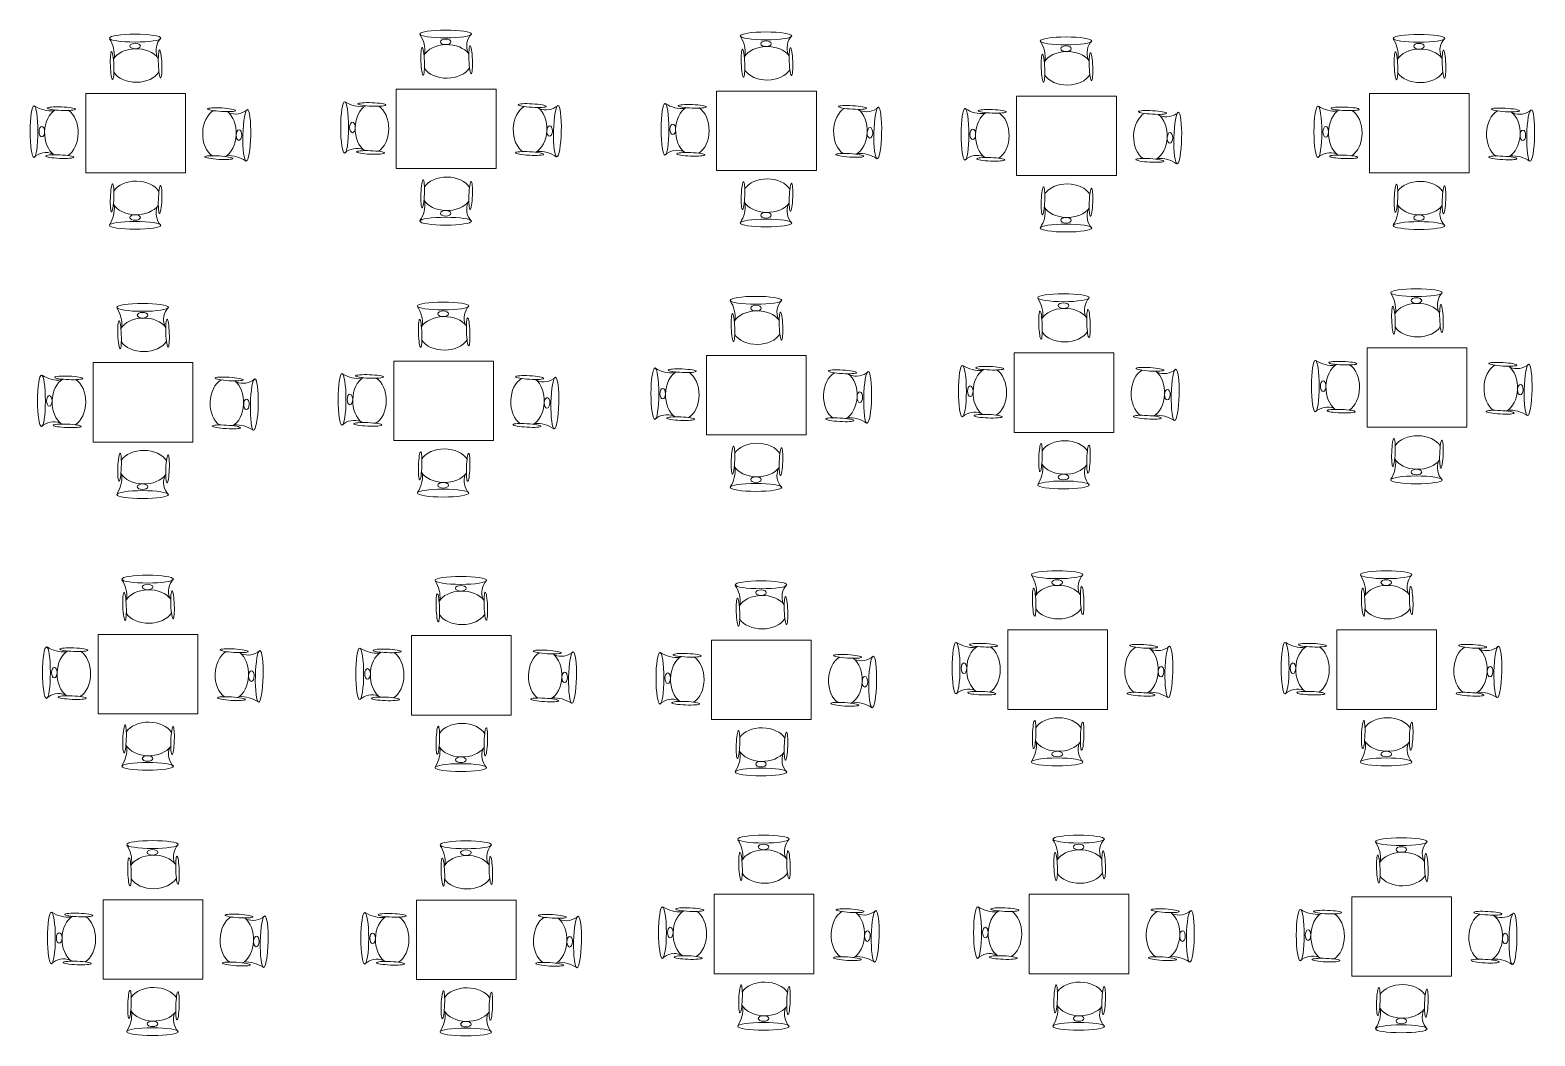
# Model space of a CAD drawing. Header units: inches. Extents: x 1919 to 4210, y 828 to 3049.
# Drawn here: x 2227.76 to 2243.3, y 1035.86 to 1046.25 of the extents above; entities that cross this region are included whole.
import ezdxf

# ---------------------------------------------------------------- set-up
doc = ezdxf.new("R2010")
doc.units = ezdxf.units.IN
doc.header["$MEASUREMENT"] = 0
doc.layers.add('finiture', color=7, linetype='Continuous', lineweight=20)

msp = doc.modelspace()

# ---------------------------------------------------------------- linework, layer by layer
at = {"layer": 'finiture'}
for p, q in [((2231.5392, 1045.63667), (2232.56907, 1045.63667)), ((2231.5392, 1044.81635), (2231.5392, 1045.63667)), ((2232.56907, 1045.63667), (2232.56907, 1044.81635)), ((2234.84815, 1045.6174), (2235.87803, 1045.6174)), ((2234.84815, 1044.79708), (2234.84815, 1045.6174)), ((2235.87803, 1045.6174), (2235.87803, 1044.79708)), ((2228.33102, 1045.5938), (2229.36089, 1045.5938)), ((2228.33102, 1044.77348), (2228.33102, 1045.5938)), ((2229.36089, 1045.5938), (2229.36089, 1044.77348)), ((2237.9468, 1045.56537), (2238.97668, 1045.56537)), ((2237.9468, 1044.74506), (2237.9468, 1045.56537)), ((2238.97668, 1045.56537), (2238.97668, 1044.74506)), ((2241.59229, 1045.59139), (2242.62216, 1045.59139)), ((2241.59229, 1044.77107), (2241.59229, 1045.59139)), ((2242.62216, 1045.59139), (2242.62216, 1044.77107)), ((2229.36089, 1044.77348), (2228.33102, 1044.77348)), ((2232.56907, 1044.81635), (2231.5392, 1044.81635)), ((2235.87803, 1044.79708), (2234.84815, 1044.79708)), ((2238.97668, 1044.74506), (2237.9468, 1044.74506)), ((2242.62216, 1044.77107), (2241.59229, 1044.77107)), ((2241.56624, 1042.96415), (2242.59612, 1042.96415)), ((2241.56624, 1042.14383), (2241.56624, 1042.96415)), ((2242.59612, 1042.96415), (2242.59612, 1042.14383)), ((2228.40835, 1042.81236), (2229.43823, 1042.81236)), ((2228.40835, 1041.99204), (2228.40835, 1042.81236)), ((2229.43823, 1042.81236), (2229.43823, 1041.99204)), ((2231.51315, 1042.82735), (2232.54303, 1042.82735)), ((2231.51315, 1042.00703), (2231.51315, 1042.82735)), ((2232.54303, 1042.82735), (2232.54303, 1042.00703)), ((2234.744, 1042.88612), (2235.77388, 1042.88612)), ((2234.744, 1042.0658), (2234.744, 1042.88612)), ((2235.77388, 1042.88612), (2235.77388, 1042.0658)), ((2237.92076, 1042.91212), (2238.95064, 1042.91212)), ((2237.92076, 1042.09181), (2237.92076, 1042.91212)), ((2238.95064, 1042.91212), (2238.95064, 1042.09181)), ((2235.77388, 1042.0658), (2234.744, 1042.0658)), ((2238.95064, 1042.09181), (2237.92076, 1042.09181)), ((2242.59612, 1042.14383), (2241.56624, 1042.14383)), ((2229.43823, 1041.99204), (2228.40835, 1041.99204)), ((2232.54303, 1042.00703), (2231.51315, 1042.00703)), ((2237.85524, 1040.05078), (2238.88512, 1040.05078)), ((2237.85524, 1039.23047), (2237.85524, 1040.05078)), ((2238.88512, 1040.05078), (2238.88512, 1039.23047)), ((2241.25377, 1040.05078), (2242.28365, 1040.05078)), ((2241.25377, 1039.23047), (2241.25377, 1040.05078)), ((2242.28365, 1040.05078), (2242.28365, 1039.23047)), ((2228.45991, 1040.00517), (2229.48979, 1040.00517)), ((2228.45991, 1039.18485), (2228.45991, 1040.00517)), ((2229.48979, 1040.00517), (2229.48979, 1039.18485)), ((2231.69543, 1039.99201), (2232.72531, 1039.99201)), ((2231.69543, 1039.1717), (2231.69543, 1039.99201)), ((2232.72531, 1039.99201), (2232.72531, 1039.1717)), ((2234.79607, 1039.94673), (2235.82594, 1039.94673)), ((2234.79607, 1039.12641), (2234.79607, 1039.94673)), ((2235.82594, 1039.94673), (2235.82594, 1039.12641)), ((2238.88512, 1039.23047), (2237.85524, 1039.23047)), ((2242.28365, 1039.23047), (2241.25377, 1039.23047)), ((2229.48979, 1039.18485), (2228.45991, 1039.18485)), ((2232.72531, 1039.1717), (2231.69543, 1039.1717)), ((2235.82594, 1039.12641), (2234.79607, 1039.12641)), ((2228.51068, 1037.26409), (2229.54055, 1037.26409)), ((2228.51068, 1036.44377), (2228.51068, 1037.26409)), ((2229.54055, 1037.26409), (2229.54055, 1036.44377)), ((2231.7475, 1037.26073), (2232.77737, 1037.26073)), ((2231.7475, 1036.44042), (2231.7475, 1037.26073)), ((2232.77737, 1037.26073), (2232.77737, 1036.44042)), ((2234.82211, 1037.31949), (2235.85199, 1037.31949)), ((2234.82211, 1036.49918), (2234.82211, 1037.31949)), ((2235.85199, 1037.31949), (2235.85199, 1036.49918)), ((2238.077, 1037.31949), (2239.10687, 1037.31949)), ((2238.077, 1036.49918), (2238.077, 1037.31949)), ((2239.10687, 1037.31949), (2239.10687, 1036.49918)), ((2241.41001, 1037.29349), (2242.43988, 1037.29349)), ((2241.41001, 1036.47317), (2241.41001, 1037.29349)), ((2242.43988, 1037.29349), (2242.43988, 1036.47317)), ((2229.54055, 1036.44377), (2228.51068, 1036.44377)), ((2232.77737, 1036.44042), (2231.7475, 1036.44042)), ((2235.85199, 1036.49918), (2234.82211, 1036.49918)), ((2239.10687, 1036.49918), (2238.077, 1036.49918)), ((2242.43988, 1036.47317), (2241.41001, 1036.47317))]:
    msp.add_line(p, q, dxfattribs=at)
for centre, radius, start, end in [((2228.31534, 1045.98703), 0.31156, 354.791423, 33.302368), ((2229.24718, 1046.03755), 0.18936, 137.947159, 200.558798), ((2231.52352, 1046.02991), 0.31156, 354.791423, 33.302368), ((2232.45535, 1046.08043), 0.18936, 137.947159, 200.558798), ((2234.83248, 1046.01063), 0.31156, 354.791423, 33.302368), ((2235.76431, 1046.06116), 0.18936, 137.947159, 200.558798), ((2237.93113, 1045.95861), 0.31156, 354.791423, 33.302368), ((2238.86296, 1046.00913), 0.18936, 137.947159, 200.558798), ((2241.57661, 1045.98462), 0.31156, 354.791423, 33.302368), ((2242.50844, 1046.03514), 0.18936, 137.947159, 200.558798), ((2227.97383, 1045.72434), 0.31156, 236.697632, 275.208577), ((2231.18201, 1045.76722), 0.31156, 236.697632, 275.208577), ((2233.08593, 1045.61227), 0.18936, 248.155517, 310.767156), ((2234.49096, 1045.74795), 0.31156, 236.697632, 275.208577), ((2236.39489, 1045.593), 0.18936, 248.155517, 310.767156), ((2241.2351, 1045.72193), 0.31156, 236.697632, 275.208577), ((2229.87776, 1045.56939), 0.18936, 248.155517, 310.767156), ((2237.58961, 1045.69592), 0.31156, 236.697632, 275.208577), ((2239.49354, 1045.54097), 0.18936, 248.155517, 310.767156), ((2243.13902, 1045.56698), 0.18936, 248.155517, 310.767156), ((2227.9233, 1044.79251), 0.18936, 69.441202, 132.052841), ((2231.13148, 1044.83538), 0.18936, 69.441202, 132.052841), ((2233.01451, 1044.6818), 0.31156, 55.411948, 93.922892), ((2234.44044, 1044.81611), 0.18936, 69.441202, 132.052841), ((2229.80634, 1044.63893), 0.31156, 55.411948, 93.922892), ((2236.32347, 1044.66253), 0.31156, 55.411948, 93.922892), ((2237.53909, 1044.76409), 0.18936, 69.441202, 132.052841), ((2239.42212, 1044.6105), 0.31156, 55.411948, 93.922892), ((2241.18457, 1044.7901), 0.18936, 69.441202, 132.052841), ((2243.06761, 1044.63652), 0.31156, 55.411948, 93.922892), ((2228.31534, 1044.40731), 0.31156, 326.697632, 5.208577), ((2229.24718, 1044.35678), 0.18936, 159.441202, 222.052841), ((2231.52352, 1044.45018), 0.31156, 326.697632, 5.208577), ((2232.45535, 1044.39966), 0.18936, 159.441202, 222.052841), ((2234.83248, 1044.43091), 0.31156, 326.697632, 5.208577), ((2235.76431, 1044.38039), 0.18936, 159.441202, 222.052841), ((2237.93113, 1044.37888), 0.31156, 326.697632, 5.208577), ((2238.86296, 1044.32836), 0.18936, 159.441202, 222.052841), ((2241.57661, 1044.4049), 0.31156, 326.697632, 5.208577), ((2242.50844, 1044.35437), 0.18936, 159.441202, 222.052841), ((2234.72833, 1043.27935), 0.31156, 354.791423, 33.302368), ((2235.66016, 1043.32988), 0.18936, 137.947159, 200.558798), ((2237.90508, 1043.30536), 0.31156, 354.791423, 33.302368), ((2238.83692, 1043.35588), 0.18936, 137.947159, 200.558798), ((2241.55057, 1043.35738), 0.31156, 354.791423, 33.302368), ((2242.4824, 1043.40791), 0.18936, 137.947159, 200.558798), ((2228.39268, 1043.20559), 0.31156, 354.791423, 33.302368), ((2229.32451, 1043.25612), 0.18936, 137.947159, 200.558798), ((2231.49748, 1043.22058), 0.31156, 354.791423, 33.302368), ((2232.42931, 1043.27111), 0.18936, 137.947159, 200.558798), ((2241.20905, 1043.0947), 0.31156, 236.697632, 275.208577), ((2228.05116, 1042.94291), 0.31156, 236.697632, 275.208577), ((2231.15596, 1042.9579), 0.31156, 236.697632, 275.208577), ((2233.05989, 1042.80295), 0.18936, 248.155517, 310.767156), ((2234.38681, 1043.01667), 0.31156, 236.697632, 275.208577), ((2236.29074, 1042.86172), 0.18936, 248.155517, 310.767156), ((2237.56357, 1043.04267), 0.31156, 236.697632, 275.208577), ((2239.4675, 1042.88772), 0.18936, 248.155517, 310.767156), ((2243.11298, 1042.93975), 0.18936, 248.155517, 310.767156), ((2229.95509, 1042.78796), 0.18936, 248.155517, 310.767156), ((2241.15853, 1042.16286), 0.18936, 69.441202, 132.052841), ((2228.00064, 1042.01107), 0.18936, 69.441202, 132.052841), ((2231.10544, 1042.02606), 0.18936, 69.441202, 132.052841), ((2232.98847, 1041.87248), 0.31156, 55.411948, 93.922892), ((2234.33629, 1042.08483), 0.18936, 69.441202, 132.052841), ((2236.21932, 1041.93125), 0.31156, 55.411948, 93.922892), ((2237.51305, 1042.11084), 0.18936, 69.441202, 132.052841), ((2239.39608, 1041.95726), 0.31156, 55.411948, 93.922892), ((2243.04156, 1042.00928), 0.31156, 55.411948, 93.922892), ((2229.88367, 1041.85749), 0.31156, 55.411948, 93.922892), ((2234.72833, 1041.69963), 0.31156, 326.697632, 5.208577), ((2237.90508, 1041.72563), 0.31156, 326.697632, 5.208577), ((2238.83692, 1041.67511), 0.18936, 159.441202, 222.052841), ((2241.55057, 1041.77766), 0.31156, 326.697632, 5.208577), ((2242.4824, 1041.72714), 0.18936, 159.441202, 222.052841), ((2228.39268, 1041.62587), 0.31156, 326.697632, 5.208577), ((2229.32451, 1041.57535), 0.18936, 159.441202, 222.052841), ((2231.49748, 1041.64086), 0.31156, 326.697632, 5.208577), ((2232.42931, 1041.59034), 0.18936, 159.441202, 222.052841), ((2235.66016, 1041.6491), 0.18936, 159.441202, 222.052841), ((2228.44423, 1040.3984), 0.31156, 354.791423, 33.302368), ((2229.37607, 1040.44893), 0.18936, 137.947159, 200.558798), ((2231.67975, 1040.38525), 0.31156, 354.791423, 33.302368), ((2232.61159, 1040.43577), 0.18936, 137.947159, 200.558798), ((2234.78039, 1040.33996), 0.31156, 354.791423, 33.302368), ((2235.71223, 1040.39049), 0.18936, 137.947159, 200.558798), ((2237.83956, 1040.44402), 0.31156, 354.791423, 33.302368), ((2238.7714, 1040.49454), 0.18936, 137.947159, 200.558798), ((2241.23809, 1040.44402), 0.31156, 354.791423, 33.302368), ((2242.16993, 1040.49454), 0.18936, 137.947159, 200.558798), ((2228.10272, 1040.13572), 0.31156, 236.697632, 275.208577), ((2231.33824, 1040.12256), 0.31156, 236.697632, 275.208577), ((2237.49805, 1040.18133), 0.31156, 236.697632, 275.208577), ((2239.40198, 1040.02638), 0.18936, 248.155517, 310.767156), ((2240.89658, 1040.18133), 0.31156, 236.697632, 275.208577), ((2242.80051, 1040.02638), 0.18936, 248.155517, 310.767156), ((2230.00665, 1039.98077), 0.18936, 248.155517, 310.767156), ((2233.24217, 1039.96761), 0.18936, 248.155517, 310.767156), ((2234.43888, 1040.07728), 0.31156, 236.697632, 275.208577), ((2236.34281, 1039.92233), 0.18936, 248.155517, 310.767156), ((2228.0522, 1039.20388), 0.18936, 69.441202, 132.052841), ((2237.44753, 1039.2495), 0.18936, 69.441202, 132.052841), ((2239.33056, 1039.09591), 0.31156, 55.411948, 93.922892), ((2240.84606, 1039.2495), 0.18936, 69.441202, 132.052841), ((2242.72909, 1039.09591), 0.31156, 55.411948, 93.922892), ((2229.93523, 1039.0503), 0.31156, 55.411948, 93.922892), ((2231.28772, 1039.19073), 0.18936, 69.441202, 132.052841), ((2233.17075, 1039.03715), 0.31156, 55.411948, 93.922892), ((2234.38835, 1039.14544), 0.18936, 69.441202, 132.052841), ((2236.27139, 1038.99186), 0.31156, 55.411948, 93.922892), ((2228.44423, 1038.81868), 0.31156, 326.697632, 5.208577), ((2229.37607, 1038.76816), 0.18936, 159.441202, 222.052841), ((2231.67975, 1038.80552), 0.31156, 326.697632, 5.208577), ((2232.61159, 1038.755), 0.18936, 159.441202, 222.052841), ((2234.78039, 1038.76024), 0.31156, 326.697632, 5.208577), ((2235.71223, 1038.70972), 0.18936, 159.441202, 222.052841), ((2237.83956, 1038.86429), 0.31156, 326.697632, 5.208577), ((2238.7714, 1038.81377), 0.18936, 159.441202, 222.052841), ((2241.23809, 1038.86429), 0.31156, 326.697632, 5.208577), ((2242.16993, 1038.81377), 0.18936, 159.441202, 222.052841), ((2229.42683, 1037.70785), 0.18936, 137.947159, 200.558798), ((2232.66365, 1037.70449), 0.18936, 137.947159, 200.558798), ((2234.80643, 1037.71273), 0.31156, 354.791423, 33.302368), ((2235.73827, 1037.76325), 0.18936, 137.947159, 200.558798), ((2238.06132, 1037.71273), 0.31156, 354.791423, 33.302368), ((2238.99315, 1037.76325), 0.18936, 137.947159, 200.558798), ((2241.39433, 1037.68672), 0.31156, 354.791423, 33.302368), ((2242.32617, 1037.73725), 0.18936, 137.947159, 200.558798), ((2228.495, 1037.65732), 0.31156, 354.791423, 33.302368), ((2231.73182, 1037.65397), 0.31156, 354.791423, 33.302368), ((2228.15349, 1037.39464), 0.31156, 236.697632, 275.208577), ((2230.05742, 1037.23969), 0.18936, 248.155517, 310.767156), ((2231.39031, 1037.39128), 0.31156, 236.697632, 275.208577), ((2233.29423, 1037.23633), 0.18936, 248.155517, 310.767156), ((2234.46492, 1037.45004), 0.31156, 236.697632, 275.208577), ((2236.36885, 1037.29509), 0.18936, 248.155517, 310.767156), ((2237.71981, 1037.45004), 0.31156, 236.697632, 275.208577), ((2239.62373, 1037.29509), 0.18936, 248.155517, 310.767156), ((2241.05282, 1037.42404), 0.31156, 236.697632, 275.208577), ((2242.95675, 1037.26909), 0.18936, 248.155517, 310.767156), ((2228.10296, 1036.4628), 0.18936, 69.441202, 132.052841), ((2229.986, 1036.30922), 0.31156, 55.411948, 93.922892), ((2231.33978, 1036.45945), 0.18936, 69.441202, 132.052841), ((2233.22282, 1036.30586), 0.31156, 55.411948, 93.922892), ((2234.4144, 1036.51821), 0.18936, 69.441202, 132.052841), ((2236.29743, 1036.36463), 0.31156, 55.411948, 93.922892), ((2237.66928, 1036.51821), 0.18936, 69.441202, 132.052841), ((2239.55231, 1036.36463), 0.31156, 55.411948, 93.922892), ((2241.00229, 1036.4922), 0.18936, 69.441202, 132.052841), ((2242.88533, 1036.33862), 0.31156, 55.411948, 93.922892), ((2234.80643, 1036.133), 0.31156, 326.697632, 5.208577), ((2235.73827, 1036.08248), 0.18936, 159.441202, 222.052841), ((2238.06132, 1036.133), 0.31156, 326.697632, 5.208577), ((2238.99315, 1036.08248), 0.18936, 159.441202, 222.052841), ((2241.39433, 1036.107), 0.31156, 326.697632, 5.208577), ((2242.32617, 1036.05647), 0.18936, 159.441202, 222.052841), ((2228.495, 1036.0776), 0.31156, 326.697632, 5.208577), ((2229.42683, 1036.02708), 0.18936, 159.441202, 222.052841), ((2231.73182, 1036.07424), 0.31156, 326.697632, 5.208577), ((2232.66365, 1036.02372), 0.18936, 159.441202, 222.052841)]:
    msp.add_arc(centre, radius, start, end, dxfattribs=at)
at = {"layer": 'finiture', "extrusion": (0, 0, -1)}
for centre, major_axis, ratio in [((2232.0494, 1046.20675), (0.26608, 0), 0.15194336), ((2235.35836, 1046.18748), (0.26608, 0), 0.15194336), ((2228.84122, 1046.16387), (0.26608, 0), 0.15194336), ((2228.84122, 1046.08302), (0.05446, 0), 0.53027723), ((2231.81181, 1045.92423), (-0.00553, 0.14436), 0.12428214), ((2232.0494, 1046.12589), (0.05446, 0), 0.53027723), ((2232.3075, 1045.94055), (-0.00553, 0.14436), 0.12428214), ((2235.35836, 1046.10662), (0.05446, 0), 0.53027723), ((2238.45701, 1046.13545), (0.26608, 0), 0.15194336), ((2238.45701, 1046.05459), (0.05446, 0), 0.53027723), ((2242.10249, 1046.16146), (0.26608, 0), 0.15194336), ((2242.10249, 1046.08061), (0.05446, 0), 0.53027723), ((2228.60364, 1045.88135), (-0.00553, 0.14436), 0.12428214), ((2229.09932, 1045.89767), (-0.00553, 0.14436), 0.12428214), ((2235.12077, 1045.90496), (-0.00553, 0.14436), 0.12428214), ((2235.61646, 1045.92127), (-0.00553, 0.14436), 0.12428214), ((2238.21942, 1045.85293), (-0.00553, 0.14436), 0.12428214), ((2238.71511, 1045.86925), (-0.00553, 0.14436), 0.12428214), ((2241.8649, 1045.87894), (-0.00553, 0.14436), 0.12428214), ((2242.36059, 1045.89526), (-0.00553, 0.14436), 0.12428214), ((2232.02336, 1043.39743), (0.26608, 0), 0.15194336), ((2235.25421, 1043.45619), (0.26608, 0), 0.15194336), ((2238.43096, 1043.4822), (0.26608, 0), 0.15194336), ((2238.43096, 1043.40134), (0.05446, 0), 0.53027723), ((2242.07645, 1043.53423), (0.26608, 0), 0.15194336), ((2242.07645, 1043.45337), (0.05446, 0), 0.53027723), ((2228.91856, 1043.38244), (0.26608, 0), 0.15194336), ((2228.91856, 1043.30158), (0.05446, 0), 0.53027723), ((2232.02336, 1043.31657), (0.05446, 0), 0.53027723), ((2232.28146, 1043.13122), (-0.00553, 0.14436), 0.12428214), ((2235.01662, 1043.17367), (-0.00553, 0.14436), 0.12428214), ((2235.25421, 1043.37534), (0.05446, 0), 0.53027723), ((2235.51231, 1043.18999), (-0.00553, 0.14436), 0.12428214), ((2238.19338, 1043.19968), (-0.00553, 0.14436), 0.12428214), ((2238.68907, 1043.216), (-0.00553, 0.14436), 0.12428214), ((2241.83886, 1043.25171), (-0.00553, 0.14436), 0.12428214), ((2242.33455, 1043.26802), (-0.00553, 0.14436), 0.12428214), ((2228.68097, 1043.09992), (-0.00553, 0.14436), 0.12428214), ((2229.17666, 1043.11623), (-0.00553, 0.14436), 0.12428214), ((2231.78577, 1043.11491), (-0.00553, 0.14436), 0.12428214), ((2238.36544, 1040.62086), (0.26608, 0), 0.15194336), ((2241.76398, 1040.62086), (0.26608, 0), 0.15194336), ((2228.97012, 1040.57525), (0.26608, 0), 0.15194336), ((2228.97012, 1040.49439), (0.05446, 0), 0.53027723), ((2232.20564, 1040.56209), (0.26608, 0), 0.15194336), ((2232.20564, 1040.48123), (0.05446, 0), 0.53027723), ((2235.30627, 1040.51681), (0.26608, 0), 0.15194336), ((2238.12786, 1040.33834), (-0.00553, 0.14436), 0.12428214), ((2238.36544, 1040.54), (0.05446, 0), 0.53027723), ((2238.62355, 1040.35466), (-0.00553, 0.14436), 0.12428214), ((2241.52639, 1040.33834), (-0.00553, 0.14436), 0.12428214), ((2241.76398, 1040.54), (0.05446, 0), 0.53027723), ((2242.02208, 1040.35466), (-0.00553, 0.14436), 0.12428214), ((2228.73253, 1040.29273), (-0.00553, 0.14436), 0.12428214), ((2229.22822, 1040.30904), (-0.00553, 0.14436), 0.12428214), ((2231.96805, 1040.27957), (-0.00553, 0.14436), 0.12428214), ((2232.46374, 1040.29589), (-0.00553, 0.14436), 0.12428214), ((2235.06869, 1040.23429), (-0.00553, 0.14436), 0.12428214), ((2235.30627, 1040.43595), (0.05446, 0), 0.53027723), ((2235.56438, 1040.2506), (-0.00553, 0.14436), 0.12428214), ((2229.02088, 1037.83417), (0.26608, 0), 0.15194336), ((2232.2577, 1037.83081), (0.26608, 0), 0.15194336), ((2235.33232, 1037.88957), (0.26608, 0), 0.15194336), ((2235.33232, 1037.80871), (0.05446, 0), 0.53027723), ((2238.5872, 1037.88957), (0.26608, 0), 0.15194336), ((2238.5872, 1037.80871), (0.05446, 0), 0.53027723), ((2241.92021, 1037.86356), (0.26608, 0), 0.15194336), ((2228.7833, 1037.55165), (-0.00553, 0.14436), 0.12428214), ((2229.02088, 1037.75331), (0.05446, 0), 0.53027723), ((2229.27898, 1037.56796), (-0.00553, 0.14436), 0.12428214), ((2232.02011, 1037.54829), (-0.00553, 0.14436), 0.12428214), ((2232.2577, 1037.74995), (0.05446, 0), 0.53027723), ((2232.5158, 1037.56461), (-0.00553, 0.14436), 0.12428214), ((2235.09473, 1037.60705), (-0.00553, 0.14436), 0.12428214), ((2235.59042, 1037.62337), (-0.00553, 0.14436), 0.12428214), ((2238.34961, 1037.60705), (-0.00553, 0.14436), 0.12428214), ((2238.8453, 1037.62337), (-0.00553, 0.14436), 0.12428214), ((2241.68263, 1037.58104), (-0.00553, 0.14436), 0.12428214), ((2241.92021, 1037.78271), (0.05446, 0), 0.53027723), ((2242.17831, 1037.59736), (-0.00553, 0.14436), 0.12428214)]:
    msp.add_ellipse(centre, major_axis=major_axis, ratio=ratio, dxfattribs=at)
for centre, start_param, end_param in [((2232.06094, 1045.92375), 3.51891537, 5.82415069), ((2235.3699, 1045.90448), 3.51891537, 5.82415069), ((2228.85276, 1045.88087), 3.51891537, 5.82415069), ((2238.46855, 1045.85245), 3.51891537, 5.82415069), ((2242.11403, 1045.87846), 3.51891537, 5.82415069), ((2228.85276, 1045.88087), 6.67515541, 9.00939519), ((2232.06094, 1045.92375), 6.67515541, 9.00939519), ((2235.3699, 1045.90448), 6.67515541, 9.00939519), ((2238.46855, 1045.85245), 6.67515541, 9.00939519), ((2242.11403, 1045.87846), 6.67515541, 9.00939519), ((2242.08799, 1043.25123), 3.51891537, 5.82415069), ((2228.9301, 1043.09943), 3.51891537, 5.82415069), ((2232.0349, 1043.11443), 3.51891537, 5.82415069), ((2235.26575, 1043.17319), 3.51891537, 5.82415069), ((2238.44251, 1043.1992), 3.51891537, 5.82415069), ((2238.44251, 1043.1992), 6.67515541, 9.00939519), ((2242.08799, 1043.25123), 6.67515541, 9.00939519), ((2228.9301, 1043.09943), 6.67515541, 9.00939519), ((2232.0349, 1043.11443), 6.67515541, 9.00939519), ((2235.26575, 1043.17319), 6.67515541, 9.00939519), ((2238.37699, 1040.33786), 3.51891537, 5.82415069), ((2241.77552, 1040.33786), 3.51891537, 5.82415069), ((2228.98166, 1040.29225), 3.51891537, 5.82415069), ((2232.21718, 1040.27909), 3.51891537, 5.82415069), ((2235.31782, 1040.23381), 3.51891537, 5.82415069), ((2228.98166, 1040.29225), 6.67515541, 9.00939519), ((2232.21718, 1040.27909), 6.67515541, 9.00939519), ((2235.31782, 1040.23381), 6.67515541, 9.00939519), ((2238.37699, 1040.33786), 6.67515541, 9.00939519), ((2241.77552, 1040.33786), 6.67515541, 9.00939519), ((2229.03242, 1037.55116), 3.51891537, 5.82415069), ((2232.26924, 1037.54781), 3.51891537, 5.82415069), ((2235.34386, 1037.60657), 3.51891537, 5.82415069), ((2238.59874, 1037.60657), 3.51891537, 5.82415069), ((2241.93175, 1037.58056), 3.51891537, 5.82415069), ((2235.34386, 1037.60657), 6.67515541, 9.00939519), ((2238.59874, 1037.60657), 6.67515541, 9.00939519), ((2229.03242, 1037.55116), 6.67515541, 9.00939519), ((2232.26924, 1037.54781), 6.67515541, 9.00939519), ((2241.93175, 1037.58056), 6.67515541, 9.00939519)]:
    msp.add_ellipse(centre, major_axis=(0.25427, 0), ratio=0.68141106, start_param=start_param, end_param=end_param, dxfattribs=at)
at = {"layer": 'finiture'}
for centre, major_axis, ratio in [((2227.79699, 1045.19846), (0, -0.26608), 0.15194336), ((2228.07951, 1045.43605), (-0.14436, 0.00553), 0.12428214), ((2229.73459, 1045.42472), (0.1442, -0.00877), 0.12428214), ((2231.00516, 1045.24134), (0, -0.26608), 0.15194336), ((2231.28768, 1045.47892), (-0.14436, 0.00553), 0.12428214), ((2232.94277, 1045.46759), (0.1442, -0.00877), 0.12428214), ((2233.20311, 1045.20358), (0.00597, 0.26601), 0.15194336), ((2234.31412, 1045.22207), (0, -0.26608), 0.15194336), ((2234.59664, 1045.45965), (-0.14436, 0.00553), 0.12428214), ((2236.25173, 1045.44832), (0.1442, -0.00877), 0.12428214), ((2236.51207, 1045.18431), (0.00597, 0.26601), 0.15194336), ((2241.05825, 1045.19605), (0, -0.26608), 0.15194336), ((2241.34077, 1045.43364), (-0.14436, 0.00553), 0.12428214), ((2229.99493, 1045.16071), (0.00597, 0.26601), 0.15194336), ((2231.08602, 1045.24134), (0, -0.05446), 0.53027723), ((2237.41277, 1045.17004), (0, -0.26608), 0.15194336), ((2237.69529, 1045.40763), (-0.14436, 0.00553), 0.12428214), ((2239.35038, 1045.3963), (0.1442, -0.00877), 0.12428214), ((2239.61072, 1045.13229), (0.00597, 0.26601), 0.15194336), ((2242.99586, 1045.42231), (0.1442, -0.00877), 0.12428214), ((2243.2562, 1045.1583), (0.00597, 0.26601), 0.15194336), ((2227.87784, 1045.19846), (0, -0.05446), 0.53027723), ((2229.9141, 1045.16252), (0.00122, 0.05444), 0.53027723), ((2233.12228, 1045.2054), (0.00122, 0.05444), 0.53027723), ((2234.39498, 1045.22207), (0, -0.05446), 0.53027723), ((2236.43123, 1045.18613), (0.00122, 0.05444), 0.53027723), ((2237.49363, 1045.17004), (0, -0.05446), 0.53027723), ((2239.52988, 1045.1341), (0.00122, 0.05444), 0.53027723), ((2241.13911, 1045.19605), (0, -0.05446), 0.53027723), ((2243.17537, 1045.16011), (0.00122, 0.05444), 0.53027723), ((2231.27137, 1044.98324), (-0.14436, 0.00553), 0.12428214), ((2232.91533, 1044.9724), (0.1442, -0.00877), 0.12428214), ((2234.58032, 1044.96396), (-0.14436, 0.00553), 0.12428214), ((2228.06319, 1044.94036), (-0.14436, 0.00553), 0.12428214), ((2229.70715, 1044.92952), (0.1442, -0.00877), 0.12428214), ((2236.22429, 1044.95312), (0.1442, -0.00877), 0.12428214), ((2237.67897, 1044.91194), (-0.14436, 0.00553), 0.12428214), ((2239.32294, 1044.9011), (0.1442, -0.00877), 0.12428214), ((2241.32446, 1044.93795), (-0.14436, 0.00553), 0.12428214), ((2242.96842, 1044.92711), (0.1442, -0.00877), 0.12428214), ((2231.81181, 1044.55586), (-0.00553, -0.14436), 0.12428214), ((2232.3075, 1044.53954), (-0.00553, -0.14436), 0.12428214), ((2235.12077, 1044.53659), (-0.00553, -0.14436), 0.12428214), ((2228.60364, 1044.51298), (-0.00553, -0.14436), 0.12428214), ((2229.09932, 1044.49667), (-0.00553, -0.14436), 0.12428214), ((2235.61646, 1044.52027), (-0.00553, -0.14436), 0.12428214), ((2238.21942, 1044.48456), (-0.00553, -0.14436), 0.12428214), ((2238.71511, 1044.46824), (-0.00553, -0.14436), 0.12428214), ((2241.8649, 1044.51057), (-0.00553, -0.14436), 0.12428214), ((2242.36059, 1044.49426), (-0.00553, -0.14436), 0.12428214), ((2232.0494, 1044.3542), (0.05446, 0), 0.53027723), ((2235.35836, 1044.33492), (0.05446, 0), 0.53027723), ((2228.84122, 1044.23046), (0.26608, 0), 0.15194336), ((2228.84122, 1044.31132), (0.05446, 0), 0.53027723), ((2232.0494, 1044.27334), (0.26608, 0), 0.15194336), ((2235.35836, 1044.25407), (0.26608, 0), 0.15194336), ((2238.45701, 1044.20204), (0.26608, 0), 0.15194336), ((2238.45701, 1044.2829), (0.05446, 0), 0.53027723), ((2242.10249, 1044.22805), (0.26608, 0), 0.15194336), ((2242.10249, 1044.30891), (0.05446, 0), 0.53027723), ((2241.03221, 1042.56882), (0, -0.26608), 0.15194336), ((2241.31473, 1042.8064), (-0.14436, 0.00553), 0.12428214), ((2242.96982, 1042.79507), (0.1442, -0.00877), 0.12428214), ((2227.87432, 1042.41703), (0, -0.26608), 0.15194336), ((2228.15684, 1042.65461), (-0.14436, 0.00553), 0.12428214), ((2229.81193, 1042.64328), (0.1442, -0.00877), 0.12428214), ((2230.97912, 1042.43202), (0, -0.26608), 0.15194336), ((2231.26164, 1042.6696), (-0.14436, 0.00553), 0.12428214), ((2232.91673, 1042.65827), (0.1442, -0.00877), 0.12428214), ((2233.17707, 1042.39426), (0.00597, 0.26601), 0.15194336), ((2234.20997, 1042.49078), (0, -0.26608), 0.15194336), ((2234.49249, 1042.72837), (-0.14436, 0.00553), 0.12428214), ((2236.14758, 1042.71704), (0.1442, -0.00877), 0.12428214), ((2236.40792, 1042.45303), (0.00597, 0.26601), 0.15194336), ((2237.38673, 1042.51679), (0, -0.26608), 0.15194336), ((2237.66925, 1042.75438), (-0.14436, 0.00553), 0.12428214), ((2239.32433, 1042.74305), (0.1442, -0.00877), 0.12428214), ((2239.58468, 1042.47904), (0.00597, 0.26601), 0.15194336), ((2243.23016, 1042.53106), (0.00597, 0.26601), 0.15194336), ((2230.07227, 1042.37927), (0.00597, 0.26601), 0.15194336), ((2234.29083, 1042.49078), (0, -0.05446), 0.53027723), ((2236.32708, 1042.45484), (0.00122, 0.05444), 0.53027723), ((2237.46758, 1042.51679), (0, -0.05446), 0.53027723), ((2239.50384, 1042.48085), (0.00122, 0.05444), 0.53027723), ((2241.11307, 1042.56882), (0, -0.05446), 0.53027723), ((2243.14932, 1042.53288), (0.00122, 0.05444), 0.53027723), ((2227.95518, 1042.41703), (0, -0.05446), 0.53027723), ((2229.99143, 1042.38109), (0.00122, 0.05444), 0.53027723), ((2231.05998, 1042.43202), (0, -0.05446), 0.53027723), ((2233.09623, 1042.39608), (0.00122, 0.05444), 0.53027723), ((2231.24532, 1042.17391), (-0.14436, 0.00553), 0.12428214), ((2232.88929, 1042.16307), (0.1442, -0.00877), 0.12428214), ((2234.47617, 1042.23268), (-0.14436, 0.00553), 0.12428214), ((2236.12014, 1042.22184), (0.1442, -0.00877), 0.12428214), ((2237.65293, 1042.25869), (-0.14436, 0.00553), 0.12428214), ((2239.2969, 1042.24785), (0.1442, -0.00877), 0.12428214), ((2241.29841, 1042.31071), (-0.14436, 0.00553), 0.12428214), ((2242.94238, 1042.29988), (0.1442, -0.00877), 0.12428214), ((2228.14052, 1042.15892), (-0.14436, 0.00553), 0.12428214), ((2229.78449, 1042.14808), (0.1442, -0.00877), 0.12428214), ((2241.83886, 1041.88334), (-0.00553, -0.14436), 0.12428214), ((2228.68097, 1041.73155), (-0.00553, -0.14436), 0.12428214), ((2231.78577, 1041.74654), (-0.00553, -0.14436), 0.12428214), ((2232.28146, 1041.73022), (-0.00553, -0.14436), 0.12428214), ((2235.01662, 1041.80531), (-0.00553, -0.14436), 0.12428214), ((2235.51231, 1041.78899), (-0.00553, -0.14436), 0.12428214), ((2238.19338, 1041.83131), (-0.00553, -0.14436), 0.12428214), ((2238.68907, 1041.81499), (-0.00553, -0.14436), 0.12428214), ((2242.33455, 1041.86702), (-0.00553, -0.14436), 0.12428214), ((2229.17666, 1041.71523), (-0.00553, -0.14436), 0.12428214), ((2232.02336, 1041.54487), (0.05446, 0), 0.53027723), ((2235.25421, 1041.52279), (0.26608, 0), 0.15194336), ((2235.25421, 1041.60364), (0.05446, 0), 0.53027723), ((2238.43096, 1041.54879), (0.26608, 0), 0.15194336), ((2238.43096, 1041.62965), (0.05446, 0), 0.53027723), ((2242.07645, 1041.60082), (0.26608, 0), 0.15194336), ((2242.07645, 1041.68168), (0.05446, 0), 0.53027723), ((2228.91856, 1041.44903), (0.26608, 0), 0.15194336), ((2228.91856, 1041.52988), (0.05446, 0), 0.53027723), ((2232.02336, 1041.46402), (0.26608, 0), 0.15194336), ((2227.92588, 1039.60984), (0, -0.26608), 0.15194336), ((2228.2084, 1039.84742), (-0.14436, 0.00553), 0.12428214), ((2229.86348, 1039.83609), (0.1442, -0.00877), 0.12428214), ((2231.1614, 1039.59668), (0, -0.26608), 0.15194336), ((2231.44392, 1039.83427), (-0.14436, 0.00553), 0.12428214), ((2237.32121, 1039.65545), (0, -0.26608), 0.15194336), ((2237.60373, 1039.89304), (-0.14436, 0.00553), 0.12428214), ((2239.25881, 1039.88171), (0.1442, -0.00877), 0.12428214), ((2239.51916, 1039.6177), (0.00597, 0.26601), 0.15194336), ((2240.71974, 1039.65545), (0, -0.26608), 0.15194336), ((2241.00226, 1039.89304), (-0.14436, 0.00553), 0.12428214), ((2242.65734, 1039.88171), (0.1442, -0.00877), 0.12428214), ((2242.91769, 1039.6177), (0.00597, 0.26601), 0.15194336), ((2230.12383, 1039.57208), (0.00597, 0.26601), 0.15194336), ((2233.099, 1039.82294), (0.1442, -0.00877), 0.12428214), ((2233.35935, 1039.55893), (0.00597, 0.26601), 0.15194336), ((2234.26204, 1039.5514), (0, -0.26608), 0.15194336), ((2234.54456, 1039.78898), (-0.14436, 0.00553), 0.12428214), ((2236.19964, 1039.77765), (0.1442, -0.00877), 0.12428214), ((2236.45999, 1039.51364), (0.00597, 0.26601), 0.15194336), ((2237.40207, 1039.65545), (0, -0.05446), 0.53027723), ((2240.8006, 1039.65545), (0, -0.05446), 0.53027723), ((2228.00674, 1039.60984), (0, -0.05446), 0.53027723), ((2230.04299, 1039.5739), (0.00122, 0.05444), 0.53027723), ((2231.24226, 1039.59668), (0, -0.05446), 0.53027723), ((2233.27851, 1039.56074), (0.00122, 0.05444), 0.53027723), ((2234.34289, 1039.5514), (0, -0.05446), 0.53027723), ((2236.37915, 1039.51546), (0.00122, 0.05444), 0.53027723), ((2239.43832, 1039.61951), (0.00122, 0.05444), 0.53027723), ((2242.83685, 1039.61951), (0.00122, 0.05444), 0.53027723), ((2237.58741, 1039.39735), (-0.14436, 0.00553), 0.12428214), ((2239.23138, 1039.38651), (0.1442, -0.00877), 0.12428214), ((2240.98594, 1039.39735), (-0.14436, 0.00553), 0.12428214), ((2242.62991, 1039.38651), (0.1442, -0.00877), 0.12428214), ((2228.19208, 1039.35173), (-0.14436, 0.00553), 0.12428214), ((2229.83605, 1039.3409), (0.1442, -0.00877), 0.12428214), ((2231.4276, 1039.33858), (-0.14436, 0.00553), 0.12428214), ((2233.07157, 1039.32774), (0.1442, -0.00877), 0.12428214), ((2234.52824, 1039.29329), (-0.14436, 0.00553), 0.12428214), ((2236.17221, 1039.28245), (0.1442, -0.00877), 0.12428214), ((2238.12786, 1038.96997), (-0.00553, -0.14436), 0.12428214), ((2238.62355, 1038.95365), (-0.00553, -0.14436), 0.12428214), ((2241.52639, 1038.96997), (-0.00553, -0.14436), 0.12428214), ((2242.02208, 1038.95365), (-0.00553, -0.14436), 0.12428214), ((2228.73253, 1038.92436), (-0.00553, -0.14436), 0.12428214), ((2229.22822, 1038.90804), (-0.00553, -0.14436), 0.12428214), ((2231.96805, 1038.9112), (-0.00553, -0.14436), 0.12428214), ((2232.46374, 1038.89488), (-0.00553, -0.14436), 0.12428214), ((2235.06869, 1038.86592), (-0.00553, -0.14436), 0.12428214), ((2235.56438, 1038.8496), (-0.00553, -0.14436), 0.12428214), ((2238.36544, 1038.76831), (0.05446, 0), 0.53027723), ((2241.76398, 1038.76831), (0.05446, 0), 0.53027723), ((2228.97012, 1038.64184), (0.26608, 0), 0.15194336), ((2228.97012, 1038.7227), (0.05446, 0), 0.53027723), ((2232.20564, 1038.62868), (0.26608, 0), 0.15194336), ((2232.20564, 1038.70954), (0.05446, 0), 0.53027723), ((2235.30627, 1038.5834), (0.26608, 0), 0.15194336), ((2235.30627, 1038.66425), (0.05446, 0), 0.53027723), ((2238.36544, 1038.68745), (0.26608, 0), 0.15194336), ((2241.76398, 1038.68745), (0.26608, 0), 0.15194336), ((2227.97664, 1036.86876), (0, -0.26608), 0.15194336), ((2228.25916, 1037.10634), (-0.14436, 0.00553), 0.12428214), ((2229.91425, 1037.09501), (0.1442, -0.00877), 0.12428214), ((2230.17459, 1036.831), (0.00597, 0.26601), 0.15194336), ((2231.21346, 1036.8654), (0, -0.26608), 0.15194336), ((2231.49598, 1037.10299), (-0.14436, 0.00553), 0.12428214), ((2233.15107, 1037.09166), (0.1442, -0.00877), 0.12428214), ((2233.41141, 1036.82764), (0.00597, 0.26601), 0.15194336), ((2234.28808, 1036.92416), (0, -0.26608), 0.15194336), ((2234.5706, 1037.16175), (-0.14436, 0.00553), 0.12428214), ((2236.22568, 1037.15042), (0.1442, -0.00877), 0.12428214), ((2236.48603, 1036.88641), (0.00597, 0.26601), 0.15194336), ((2237.54296, 1036.92416), (0, -0.26608), 0.15194336), ((2237.82548, 1037.16175), (-0.14436, 0.00553), 0.12428214), ((2239.48057, 1037.15042), (0.1442, -0.00877), 0.12428214), ((2239.74091, 1036.88641), (0.00597, 0.26601), 0.15194336), ((2240.87598, 1036.89815), (0, -0.26608), 0.15194336), ((2241.1585, 1037.13574), (-0.14436, 0.00553), 0.12428214), ((2242.81358, 1037.12441), (0.1442, -0.00877), 0.12428214), ((2243.07392, 1036.8604), (0.00597, 0.26601), 0.15194336), ((2228.0575, 1036.86876), (0, -0.05446), 0.53027723), ((2231.29432, 1036.8654), (0, -0.05446), 0.53027723), ((2234.36894, 1036.92416), (0, -0.05446), 0.53027723), ((2236.40519, 1036.88822), (0.00122, 0.05444), 0.53027723), ((2237.62382, 1036.92416), (0, -0.05446), 0.53027723), ((2239.66008, 1036.88822), (0.00122, 0.05444), 0.53027723), ((2240.95683, 1036.89815), (0, -0.05446), 0.53027723), ((2242.99309, 1036.86221), (0.00122, 0.05444), 0.53027723), ((2230.09376, 1036.83282), (0.00122, 0.05444), 0.53027723), ((2233.33058, 1036.82946), (0.00122, 0.05444), 0.53027723), ((2228.24285, 1036.61065), (-0.14436, 0.00553), 0.12428214), ((2229.88681, 1036.59981), (0.1442, -0.00877), 0.12428214), ((2231.47967, 1036.6073), (-0.14436, 0.00553), 0.12428214), ((2233.12363, 1036.59646), (0.1442, -0.00877), 0.12428214), ((2234.55428, 1036.66606), (-0.14436, 0.00553), 0.12428214), ((2236.19825, 1036.65522), (0.1442, -0.00877), 0.12428214), ((2237.80917, 1036.66606), (-0.14436, 0.00553), 0.12428214), ((2239.45313, 1036.65522), (0.1442, -0.00877), 0.12428214), ((2241.14218, 1036.64005), (-0.14436, 0.00553), 0.12428214), ((2242.78614, 1036.62921), (0.1442, -0.00877), 0.12428214), ((2228.7833, 1036.18328), (-0.00553, -0.14436), 0.12428214), ((2229.27898, 1036.16696), (-0.00553, -0.14436), 0.12428214), ((2232.02011, 1036.17992), (-0.00553, -0.14436), 0.12428214), ((2232.5158, 1036.1636), (-0.00553, -0.14436), 0.12428214), ((2235.09473, 1036.23868), (-0.00553, -0.14436), 0.12428214), ((2235.59042, 1036.22236), (-0.00553, -0.14436), 0.12428214), ((2238.34961, 1036.23868), (-0.00553, -0.14436), 0.12428214), ((2238.8453, 1036.22236), (-0.00553, -0.14436), 0.12428214), ((2241.68263, 1036.21268), (-0.00553, -0.14436), 0.12428214), ((2242.17831, 1036.19636), (-0.00553, -0.14436), 0.12428214), ((2229.02088, 1035.98161), (0.05446, 0), 0.53027723), ((2232.2577, 1035.97826), (0.05446, 0), 0.53027723), ((2235.33232, 1035.95616), (0.26608, 0), 0.15194336), ((2235.33232, 1036.03702), (0.05446, 0), 0.53027723), ((2238.5872, 1035.95616), (0.26608, 0), 0.15194336), ((2238.5872, 1036.03702), (0.05446, 0), 0.53027723), ((2241.92021, 1035.93016), (0.26608, 0), 0.15194336), ((2241.92021, 1036.01101), (0.05446, 0), 0.53027723), ((2229.02088, 1035.90076), (0.26608, 0), 0.15194336), ((2232.2577, 1035.8974), (0.26608, 0), 0.15194336)]:
    msp.add_ellipse(centre, major_axis=major_axis, ratio=ratio, dxfattribs=at)
for centre, major_axis, start_param, end_param in [((2231.28816, 1045.2298), (0, -0.25427), 3.51891537, 5.82415069), ((2231.28816, 1045.2298), (0, -0.25427), 6.67515541, 9.00939519), ((2232.92044, 1045.22147), (0.00571, 0.25421), 6.67515541, 9.00939519), ((2232.92044, 1045.22147), (0.00571, 0.25421), 3.51891537, 5.82415069), ((2234.59712, 1045.21052), (0, -0.25427), 3.51891537, 5.82415069), ((2228.07999, 1045.18692), (0, -0.25427), 3.51891537, 5.82415069), ((2228.07999, 1045.18692), (0, -0.25427), 6.67515541, 9.00939519), ((2229.71226, 1045.1786), (0.00571, 0.25421), 6.67515541, 9.00939519), ((2229.71226, 1045.1786), (0.00571, 0.25421), 3.51891537, 5.82415069), ((2234.59712, 1045.21052), (0, -0.25427), 6.67515541, 9.00939519), ((2236.2294, 1045.2022), (0.00571, 0.25421), 6.67515541, 9.00939519), ((2236.2294, 1045.2022), (0.00571, 0.25421), 3.51891537, 5.82415069), ((2237.69577, 1045.1585), (0, -0.25427), 3.51891537, 5.82415069), ((2237.69577, 1045.1585), (0, -0.25427), 6.67515541, 9.00939519), ((2239.32805, 1045.15017), (0.00571, 0.25421), 6.67515541, 9.00939519), ((2239.32805, 1045.15017), (0.00571, 0.25421), 3.51891537, 5.82415069), ((2241.34125, 1045.18451), (0, -0.25427), 3.51891537, 5.82415069), ((2241.34125, 1045.18451), (0, -0.25427), 6.67515541, 9.00939519), ((2242.97353, 1045.17619), (0.00571, 0.25421), 6.67515541, 9.00939519), ((2242.97353, 1045.17619), (0.00571, 0.25421), 3.51891537, 5.82415069), ((2228.85276, 1044.51346), (0.25427, 0), 6.67515541, 9.00939519), ((2232.06094, 1044.55634), (0.25427, 0), 6.67515541, 9.00939519), ((2235.3699, 1044.53707), (0.25427, 0), 6.67515541, 9.00939519), ((2242.11403, 1044.51105), (0.25427, 0), 6.67515541, 9.00939519), ((2238.46855, 1044.48504), (0.25427, 0), 6.67515541, 9.00939519), ((2228.85276, 1044.51346), (0.25427, 0), 3.51891537, 5.82415069), ((2232.06094, 1044.55634), (0.25427, 0), 3.51891537, 5.82415069), ((2235.3699, 1044.53707), (0.25427, 0), 3.51891537, 5.82415069), ((2238.46855, 1044.48504), (0.25427, 0), 3.51891537, 5.82415069), ((2242.11403, 1044.51105), (0.25427, 0), 3.51891537, 5.82415069), ((2231.26212, 1042.42047), (0, -0.25427), 3.51891537, 5.82415069), ((2231.26212, 1042.42047), (0, -0.25427), 6.67515541, 9.00939519), ((2234.49297, 1042.47924), (0, -0.25427), 3.51891537, 5.82415069), ((2234.49297, 1042.47924), (0, -0.25427), 6.67515541, 9.00939519), ((2236.12525, 1042.47092), (0.00571, 0.25421), 6.67515541, 9.00939519), ((2236.12525, 1042.47092), (0.00571, 0.25421), 3.51891537, 5.82415069), ((2237.66973, 1042.50525), (0, -0.25427), 3.51891537, 5.82415069), ((2237.66973, 1042.50525), (0, -0.25427), 6.67515541, 9.00939519), ((2239.30201, 1042.49693), (0.00571, 0.25421), 6.67515541, 9.00939519), ((2239.30201, 1042.49693), (0.00571, 0.25421), 3.51891537, 5.82415069), ((2241.31521, 1042.55727), (0, -0.25427), 3.51891537, 5.82415069), ((2241.31521, 1042.55727), (0, -0.25427), 6.67515541, 9.00939519), ((2242.94749, 1042.54895), (0.00571, 0.25421), 6.67515541, 9.00939519), ((2242.94749, 1042.54895), (0.00571, 0.25421), 3.51891537, 5.82415069), ((2228.15732, 1042.40548), (0, -0.25427), 3.51891537, 5.82415069), ((2228.15732, 1042.40548), (0, -0.25427), 6.67515541, 9.00939519), ((2229.7896, 1042.39716), (0.00571, 0.25421), 6.67515541, 9.00939519), ((2229.7896, 1042.39716), (0.00571, 0.25421), 3.51891537, 5.82415069), ((2232.8944, 1042.41215), (0.00571, 0.25421), 6.67515541, 9.00939519), ((2232.8944, 1042.41215), (0.00571, 0.25421), 3.51891537, 5.82415069), ((2242.08799, 1041.88382), (0.25427, 0), 6.67515541, 9.00939519), ((2228.9301, 1041.73203), (0.25427, 0), 6.67515541, 9.00939519), ((2232.0349, 1041.74702), (0.25427, 0), 6.67515541, 9.00939519), ((2235.26575, 1041.80579), (0.25427, 0), 6.67515541, 9.00939519), ((2238.44251, 1041.83179), (0.25427, 0), 6.67515541, 9.00939519), ((2235.26575, 1041.80579), (0.25427, 0), 3.51891537, 5.82415069), ((2238.44251, 1041.83179), (0.25427, 0), 3.51891537, 5.82415069), ((2242.08799, 1041.88382), (0.25427, 0), 3.51891537, 5.82415069), ((2228.9301, 1041.73203), (0.25427, 0), 3.51891537, 5.82415069), ((2232.0349, 1041.74702), (0.25427, 0), 3.51891537, 5.82415069), ((2237.60421, 1039.64391), (0, -0.25427), 3.51891537, 5.82415069), ((2237.60421, 1039.64391), (0, -0.25427), 6.67515541, 9.00939519), ((2239.23649, 1039.63558), (0.00571, 0.25421), 6.67515541, 9.00939519), ((2239.23649, 1039.63558), (0.00571, 0.25421), 3.51891537, 5.82415069), ((2241.00274, 1039.64391), (0, -0.25427), 3.51891537, 5.82415069), ((2241.00274, 1039.64391), (0, -0.25427), 6.67515541, 9.00939519), ((2242.63502, 1039.63558), (0.00571, 0.25421), 6.67515541, 9.00939519), ((2242.63502, 1039.63558), (0.00571, 0.25421), 3.51891537, 5.82415069), ((2228.20888, 1039.59829), (0, -0.25427), 3.51891537, 5.82415069), ((2228.20888, 1039.59829), (0, -0.25427), 6.67515541, 9.00939519), ((2229.84116, 1039.58997), (0.00571, 0.25421), 6.67515541, 9.00939519), ((2229.84116, 1039.58997), (0.00571, 0.25421), 3.51891537, 5.82415069), ((2231.4444, 1039.58514), (0, -0.25427), 3.51891537, 5.82415069), ((2231.4444, 1039.58514), (0, -0.25427), 6.67515541, 9.00939519), ((2233.07668, 1039.57682), (0.00571, 0.25421), 6.67515541, 9.00939519), ((2233.07668, 1039.57682), (0.00571, 0.25421), 3.51891537, 5.82415069), ((2234.54504, 1039.53985), (0, -0.25427), 3.51891537, 5.82415069), ((2234.54504, 1039.53985), (0, -0.25427), 6.67515541, 9.00939519), ((2236.17732, 1039.53153), (0.00571, 0.25421), 6.67515541, 9.00939519), ((2236.17732, 1039.53153), (0.00571, 0.25421), 3.51891537, 5.82415069), ((2228.98166, 1038.92484), (0.25427, 0), 6.67515541, 9.00939519), ((2232.21718, 1038.91168), (0.25427, 0), 6.67515541, 9.00939519), ((2238.37699, 1038.97045), (0.25427, 0), 6.67515541, 9.00939519), ((2241.77552, 1038.97045), (0.25427, 0), 6.67515541, 9.00939519), ((2235.31782, 1038.8664), (0.25427, 0), 6.67515541, 9.00939519), ((2228.98166, 1038.92484), (0.25427, 0), 3.51891537, 5.82415069), ((2232.21718, 1038.91168), (0.25427, 0), 3.51891537, 5.82415069), ((2235.31782, 1038.8664), (0.25427, 0), 3.51891537, 5.82415069), ((2238.37699, 1038.97045), (0.25427, 0), 3.51891537, 5.82415069), ((2241.77552, 1038.97045), (0.25427, 0), 3.51891537, 5.82415069), ((2228.25965, 1036.85721), (0, -0.25427), 3.51891537, 5.82415069), ((2228.25965, 1036.85721), (0, -0.25427), 6.67515541, 9.00939519), ((2229.89192, 1036.84889), (0.00571, 0.25421), 6.67515541, 9.00939519), ((2229.89192, 1036.84889), (0.00571, 0.25421), 3.51891537, 5.82415069), ((2231.49646, 1036.85386), (0, -0.25427), 3.51891537, 5.82415069), ((2231.49646, 1036.85386), (0, -0.25427), 6.67515541, 9.00939519), ((2233.12874, 1036.84553), (0.00571, 0.25421), 6.67515541, 9.00939519), ((2233.12874, 1036.84553), (0.00571, 0.25421), 3.51891537, 5.82415069), ((2234.57108, 1036.91262), (0, -0.25427), 3.51891537, 5.82415069), ((2234.57108, 1036.91262), (0, -0.25427), 6.67515541, 9.00939519), ((2236.20336, 1036.9043), (0.00571, 0.25421), 6.67515541, 9.00939519), ((2236.20336, 1036.9043), (0.00571, 0.25421), 3.51891537, 5.82415069), ((2237.82596, 1036.91262), (0, -0.25427), 3.51891537, 5.82415069), ((2237.82596, 1036.91262), (0, -0.25427), 6.67515541, 9.00939519), ((2239.45824, 1036.9043), (0.00571, 0.25421), 6.67515541, 9.00939519), ((2239.45824, 1036.9043), (0.00571, 0.25421), 3.51891537, 5.82415069), ((2241.15898, 1036.88661), (0, -0.25427), 3.51891537, 5.82415069), ((2241.15898, 1036.88661), (0, -0.25427), 6.67515541, 9.00939519), ((2242.79125, 1036.87829), (0.00571, 0.25421), 6.67515541, 9.00939519), ((2242.79125, 1036.87829), (0.00571, 0.25421), 3.51891537, 5.82415069), ((2229.03242, 1036.18376), (0.25427, 0), 6.67515541, 9.00939519), ((2232.26924, 1036.1804), (0.25427, 0), 6.67515541, 9.00939519), ((2235.34386, 1036.23916), (0.25427, 0), 6.67515541, 9.00939519), ((2238.59874, 1036.23916), (0.25427, 0), 6.67515541, 9.00939519), ((2241.93175, 1036.21316), (0.25427, 0), 6.67515541, 9.00939519), ((2235.34386, 1036.23916), (0.25427, 0), 3.51891537, 5.82415069), ((2238.59874, 1036.23916), (0.25427, 0), 3.51891537, 5.82415069), ((2241.93175, 1036.21316), (0.25427, 0), 3.51891537, 5.82415069), ((2229.03242, 1036.18376), (0.25427, 0), 3.51891537, 5.82415069), ((2232.26924, 1036.1804), (0.25427, 0), 3.51891537, 5.82415069)]:
    msp.add_ellipse(centre, major_axis=major_axis, ratio=0.68141106, start_param=start_param, end_param=end_param, dxfattribs=at)

doc.saveas('drawing.dxf')
